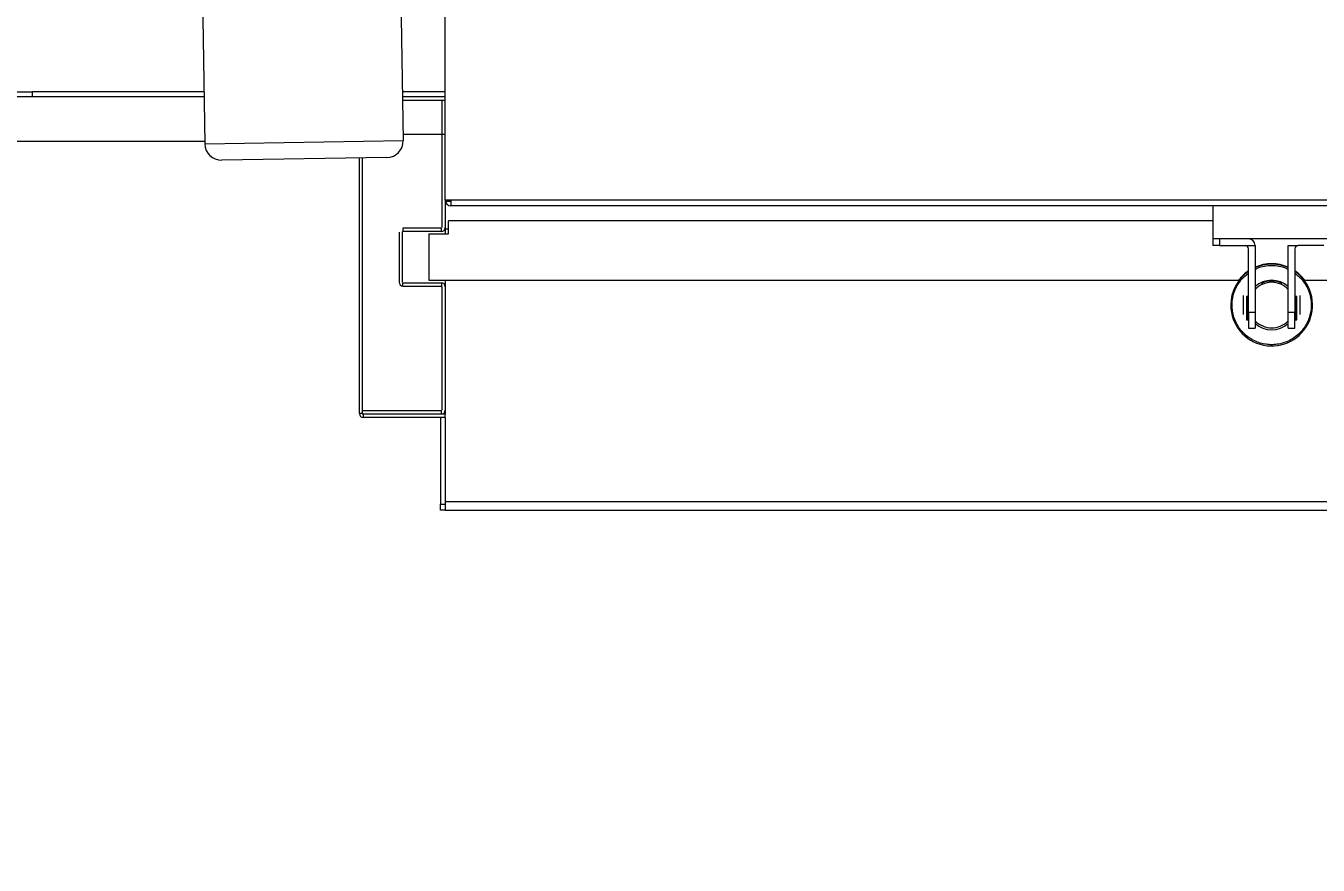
# Model space of a CAD drawing. Extents: x -2187 to 96136, y -11110 to 52208.
# Drawn here: x 42611 to 43393, y 18197 to 18704 of the extents above; entities that cross this region are included whole.
import ezdxf

# ---------------------------------------------------------------- set-up
doc = ezdxf.new("R2010")
doc.units = 0
doc.header["$LTSCALE"] = 1000
doc.header["$MEASUREMENT"] = 0
doc.linetypes.add('ACAD_ISO02W100', pattern=[15, 12, -3])
doc.styles.add('HZHT', font='hztxt_e.shx', dxfattribs={"width": 1.5, "bigfont": 'hztxt.shx'})
doc.dimstyles.new('75', dxfattribs={"dimscale": 100, "dimtxt": 3, "dimasz": 1, "dimexe": 1, "dimexo": 1, "dimgap": 0.2, "dimtad": 1, "dimdec": 0, "dimrnd": 10, "dimzin": 0, "dimdsep": 46, "dimtxsty": 'HZHT', "dimblk1": 'ARCHTICK', "dimblk2": 'ARCHTICK', "dimsah": 1, "dimcen": 1, "dimdle": 0.5, "dimclrd": 1, "dimclre": 1, "dimadec": 0, "dimazin": 0, "dimtfac": 1, "dimtdec": 0, "dimtix": 1, "dimtmove": 2, "dimatfit": 3, "dimfxl": 0, "dimtolj": 1, "dimtzin": 0, "dimarcsym": 0})

# ---------------------------------------------------------------- blocks, each defined once
blk = doc.blocks.new('_ArchTick')
at = {"color": 0, "linetype": 'ByBlock', "const_width": 0.4}
blk.add_lwpolyline([(-0.5, -0.5), (0.5, 0.5)], dxfattribs=at)
blk = doc.blocks.new('*D127')
at = {"color": 1, "linetype": 'ACAD_ISO02W100', "lineweight": -2, "ltscale": 750}
for p, q in [((42390.1, 18544.5), (42390.1, 17223.45)), ((46340.1, 18544.5), (46340.1, 17223.45)), ((42340.1, 17323.45), (43087.63, 17323.45)), ((46390.1, 17323.45), (44337.63, 17323.45))]:
    blk.add_line(p, q, dxfattribs=at)
at = {"layer": 'Defpoints', "color": 0, "linetype": 'ACAD_ISO02W100', "ltscale": 750}
for p in [(42390.1, 18644.5), (46340.1, 18644.5), (46340.1, 17323.45)]:
    blk.add_point(p, dxfattribs=at)
at = {"color": 1, "linetype": 'ACAD_ISO02W100', "lineweight": -2, "ltscale": 750, "xscale": 100, "yscale": 100, "zscale": 100, "rotation": 180}
blk.add_blockref('_ArchTick', (42390.1, 17323.45), dxfattribs=at)
at = {"color": 1, "linetype": 'ACAD_ISO02W100', "lineweight": -2, "ltscale": 750, "xscale": 100, "yscale": 100, "zscale": 100}
blk.add_blockref('_ArchTick', (46340.1, 17323.45), dxfattribs=at)
at = {"color": 0, "linetype": 'ACAD_ISO02W100', "ltscale": 750, "insert": (43712.63, 17473.45), "char_height": 300, "attachment_point": 2, "style": 'HZHT'}
blk.add_mtext('\\A1;3950', dxfattribs=at)

msp = doc.modelspace()

# ---------------------------------------------------------------- linework, layer by layer
at = {"color": 7, "linetype": 'Continuous', "lineweight": 15}
for p, q in [((42837.689, 18751.578), (42839.633, 18634.97)), ((42717.888, 18738.608), (42719.65, 18632.97)), ((42865.097, 18598.901), (42865.097, 18715.501)), ((42420.097, 18664.501), (42615.097, 18664.501)), ((42719.124, 18664.501), (42615.097, 18664.501)), ((42615.097, 18664.501), (42615.097, 18661.501)), ((42865.097, 18664.501), (42839.141, 18664.501)), ((42615.097, 18661.501), (42475.097, 18661.501)), ((42719.174, 18661.501), (42615.097, 18661.501)), ((42865.097, 18661.501), (42839.191, 18661.501)), ((42839.224, 18659.501), (42865.097, 18659.501)), ((42863.097, 18659.501), (42863.097, 18582.401)), ((42719.624, 18634.501), (42400.097, 18634.501)), ((42719.65, 18632.97), (42839.633, 18634.97)), ((42839.569, 18638.784), (42865.097, 18638.784)), ((42829.801, 18624.805), (42729.815, 18623.138)), ((42813.097, 18469.901), (42813.097, 18624.527)), ((42815.097, 18469.901), (42815.097, 18624.56)), ((42868.497, 18598.901), (42865.097, 18598.901)), ((42865.097, 18598.901), (42865.097, 18582.401)), ((42868.497, 18598.501), (42865.097, 18598.501)), ((43861.697, 18598.901), (42868.497, 18598.901)), ((42868.497, 18598.901), (42868.497, 18595.501)), ((43861.697, 18598.901), (42868.497, 18598.901)), ((43329.597, 18595.501), (42868.497, 18595.501)), ((43329.597, 18595.501), (43329.597, 18575.501)), ((43400.597, 18595.501), (43329.597, 18595.501)), ((42867.097, 18578.501), (42867.097, 18586.501)), ((43329.597, 18586.501), (42867.097, 18586.501)), ((42837.097, 18579.601), (42837.097, 18549.401)), ((42839.097, 18579.601), (42839.097, 18549.401)), ((42862.697, 18582.001), (42839.497, 18582.001)), ((42839.497, 18582.001), (42839.497, 18580.001)), ((42862.697, 18580.001), (42839.497, 18580.001)), ((42855.097, 18578.501), (42855.097, 18550.501)), ((42855.097, 18578.501), (42867.097, 18578.501)), ((42862.697, 18580.001), (42862.697, 18582.001)), ((42865.097, 18582.401), (42865.097, 18581.501)), ((42865.097, 18581.501), (42865.097, 18578.501)), ((42867.097, 18581.501), (42865.097, 18581.501)), ((43400.597, 18575.501), (43329.597, 18575.501)), ((43329.597, 18575.501), (43329.597, 18571.501)), ((43333.597, 18571.501), (43329.597, 18571.501)), ((43333.597, 18575.501), (43333.597, 18571.501)), ((43351.097, 18575.501), (43333.597, 18575.501)), ((43333.597, 18571.501), (43349.097, 18571.501)), ((43349.097, 18571.501), (43355.097, 18571.501)), ((43355.097, 18571.501), (43355.097, 18531.003)), ((43375.097, 18531.003), (43375.097, 18571.501)), ((43375.097, 18571.501), (43381.097, 18571.501)), ((43396.597, 18571.501), (43381.097, 18571.501)), ((43351.097, 18531.003), (43351.097, 18569.501)), ((43379.097, 18569.501), (43379.097, 18531.003)), ((42839.497, 18549.001), (42862.697, 18549.001)), ((42839.497, 18547.001), (42839.497, 18549.001)), ((42855.097, 18550.501), (43345.097, 18550.501)), ((42862.697, 18549.001), (42862.697, 18547.001)), ((42865.097, 18550.501), (42865.097, 18546.601)), ((43345.497, 18551.02), (43345.817, 18551.02)), ((43347.127, 18552.52), (43346.784, 18552.52)), ((43348.677, 18554.02), (43348.303, 18554.02)), ((43359.097, 18549.221), (43359.097, 18548.743)), ((43359.097, 18548.743), (43359.097, 18547.813)), ((43371.097, 18548.743), (43371.097, 18549.205)), ((43371.097, 18547.869), (43371.097, 18548.743)), ((43381.891, 18554.02), (43381.516, 18554.02)), ((43383.409, 18552.52), (43383.066, 18552.52)), ((43384.377, 18551.02), (43384.697, 18551.02)), ((43385.097, 18550.501), (43875.097, 18550.501)), ((43385.097, 18550.501), (43875.097, 18550.501)), ((42839.497, 18547.001), (42862.697, 18547.001)), ((42863.097, 18546.601), (42863.097, 18471.901)), ((42865.097, 18546.601), (42865.097, 18471.901)), ((43347.797, 18541.201), (43347.797, 18535.501)), ((43349.897, 18540.767), (43349.897, 18526.501)), ((43350.697, 18540.767), (43349.897, 18540.767)), ((43350.697, 18540.767), (43350.697, 18526.501)), ((43379.497, 18540.767), (43379.497, 18526.501)), ((43380.297, 18540.767), (43379.497, 18540.767)), ((43380.297, 18526.501), (43380.297, 18540.767)), ((43382.397, 18529.801), (43382.397, 18541.201)), ((43347.797, 18535.501), (43347.797, 18529.801)), ((43349.897, 18526.501), (43350.697, 18526.501)), ((43355.097, 18531.003), (43351.097, 18531.003)), ((43351.097, 18531.003), (43351.097, 18521.501)), ((43355.097, 18531.003), (43355.097, 18528.29)), ((43355.097, 18528.29), (43355.097, 18526.03)), ((43355.097, 18526.03), (43355.097, 18524.321)), ((43355.097, 18524.091), (43355.097, 18521.501)), ((43375.097, 18528.29), (43375.097, 18531.003)), ((43379.097, 18531.003), (43375.097, 18531.003)), ((43375.097, 18526.03), (43375.097, 18528.29)), ((43375.097, 18524.321), (43375.097, 18526.03)), ((43375.097, 18521.501), (43375.097, 18523.981)), ((43379.097, 18521.501), (43379.097, 18531.003)), ((43379.497, 18526.501), (43380.297, 18526.501)), ((43351.097, 18521.501), (43355.097, 18521.501)), ((43375.097, 18521.501), (43379.097, 18521.501)), ((42815.097, 18469.901), (42813.097, 18469.901)), ((42862.697, 18471.501), (42815.097, 18471.501)), ((42815.097, 18469.501), (42815.097, 18471.501)), ((42862.697, 18469.501), (42815.097, 18469.501)), ((42865.097, 18469.501), (42815.497, 18469.501)), ((42815.497, 18469.501), (42815.497, 18467.501)), ((42862.697, 18469.501), (42862.697, 18471.501)), ((42865.097, 18471.901), (42865.097, 18469.501)), ((42865.097, 18467.501), (42865.097, 18469.501)), ((42865.097, 18467.501), (42815.497, 18467.501)), ((42862.097, 18467.501), (42862.097, 18415.001)), ((42865.097, 18467.501), (42865.097, 18415.001)), ((42862.097, 18411.501), (42862.097, 18415.001)), ((42862.097, 18415.001), (42865.097, 18415.001)), ((42865.097, 18416.601), (43865.097, 18416.601)), ((42865.097, 18416.601), (42865.097, 18411.501)), ((42865.097, 18416.601), (43865.097, 18416.601)), ((42865.097, 18411.501), (42862.097, 18411.501)), ((42865.097, 18411.501), (43865.097, 18411.501)), ((42865.097, 18411.501), (43865.097, 18411.501))]:
    msp.add_line(p, q, dxfattribs=at)
at = {"color": 8, "linetype": 'Continuous', "lineweight": 15}
msp.add_line((42868.497, 18598.101), (42865.097, 18598.101), dxfattribs=at)
at = {"color": 7, "linetype": 'Continuous', "lineweight": 15}
for centre, radius, start, end in [((42829.634, 18634.804), 10, 270.955104, 0.955104), ((42729.648, 18633.137), 10, 180.955104, 270.955104), ((42868.497, 18598.901), 3.4, 180, 270), ((42839.497, 18579.601), 0.4, 90, 180), ((42862.697, 18582.401), 2.4, 270, 0), ((43349.097, 18569.501), 2, 0, 90), ((43351.097, 18571.501), 4, 0, 90), ((43381.097, 18569.501), 2, 90, 180), ((43365.097, 18535.501), 24.75, 124.447897, 180), ((43365.097, 18535.501), 24.75, 180, 55.552103), ((43365.097, 18535.501), 25, 124.055798, 143.130102), ((43365.097, 18535.501), 25, 66.421822, 113.578178), ((43365.097, 18535.501), 24.75, 66.168992, 113.831008), ((43365.097, 18535.501), 25, 36.869898, 55.944202), ((42839.497, 18549.401), 2.4, 180, 270), ((42862.697, 18546.601), 2.4, 0, 90), ((43365.097, 18535.501), 15, 48.189685, 131.810315), ((43365.097, 18535.501), 13.773, 43.443049, 136.556951), ((43365.097, 18535.501), 14.538, 65.624283, 114.375717), ((42862.697, 18546.601), 0.4, 0, 90), ((43365.097, 18535.501), 13.773, 223.443049, 316.556951), ((43365.097, 18535.501), 15, 228.189685, 311.810315), ((42815.497, 18469.901), 2.4, 180, 270), ((42862.697, 18471.901), 2.4, 270, 0)]:
    msp.add_arc(centre, radius, start, end, dxfattribs=at)
at = {"color": 8, "linetype": 'Continuous', "lineweight": 15}
for points, knots in [([(43355.097, 18557.156), (43355.488, 18557.369), (43357.24, 18558.32), (43360.645, 18559.137), (43365.094, 18559.599), (43369.56, 18559.158), (43372.912, 18558.26), (43374.704, 18557.415), (43375.097, 18557.23)], [0, 0, 0, 0, 0.0645365, 0.2890037, 0.5007852, 0.7125668, 0.937034, 1, 1, 1, 1]), ([(43341.147, 18535.501), (43341.224, 18536.962), (43341.383, 18539.971), (43342.489, 18543.658), (43343.792, 18546.539), (43345.446, 18549.346), (43347.755, 18552.313), (43350.085, 18554.062), (43351.097, 18554.821)], [0, 0, 0, 0, 0.1939195, 0.3994547, 0.5066438, 0.6138096, 0.8324328, 1, 1, 1, 1]), ([(43379.097, 18554.821), (43380.108, 18554.062), (43382.437, 18552.312), (43385.255, 18548.711), (43387.479, 18544.439), (43388.808, 18539.97), (43388.969, 18536.962), (43389.047, 18535.501)], [0, 0, 0, 0, 0.1676133, 0.3862966, 0.6004355, 0.8060272, 1, 1, 1, 1])]:
    msp.add_open_spline(points, degree=3, knots=knots, dxfattribs=at)
at = {"color": 7, "linetype": 'Continuous', "lineweight": 15}
for points, knots in [([(43385.097, 18522.325), (43384.381, 18521.337), (43382.921, 18519.321), (43380.128, 18516.732), (43376.906, 18514.539), (43373.312, 18512.889), (43369.498, 18511.849), (43365.617, 18511.453), (43361.824, 18511.678), (43358.192, 18512.471), (43354.724, 18513.806), (43351.432, 18515.706), (43348.409, 18518.172), (43345.796, 18521.138), (43343.703, 18524.493), (43342.218, 18528.097), (43341.311, 18531.795), (43341.201, 18534.282), (43341.147, 18535.501)], [0, 0, 0, 0, 0.05969066, 0.12172594, 0.18542903, 0.25, 0.31457097, 0.37827406, 0.44030934, 0.5, 0.55969066, 0.62172594, 0.68542903, 0.75, 0.81457097, 0.87827406, 0.94030934, 1, 1, 1, 1]), ([(43389.047, 18535.501), (43388.999, 18534.345), (43388.902, 18532.019), (43388.109, 18528.602), (43386.892, 18525.313), (43385.693, 18523.318), (43385.097, 18522.325)], [0, 0, 0, 0, 0.2486697, 0.5, 0.7513303, 1, 1, 1, 1])]:
    msp.add_open_spline(points, degree=3, knots=knots, dxfattribs=at)

# ---------------------------------------------------------------- dimensions: what is measured, and where the dimension line sits
at = {"color": 1, "linetype": 'ACAD_ISO02W100', "ltscale": 750}
dim = msp.add_linear_dim(base=(46340.097, 17323.451), p1=(42390.097, 18644.501), p2=(46340.097, 18644.501), angle=180, dimstyle='75', override={"dimfxl": 3.25}, dxfattribs=at)
dim.commit()
dim.dimension.update_dxf_attribs({"geometry": '*D127', "text_midpoint": (43712.631, 17323.451), "dimtype": 160})

doc.saveas('drawing.dxf')
